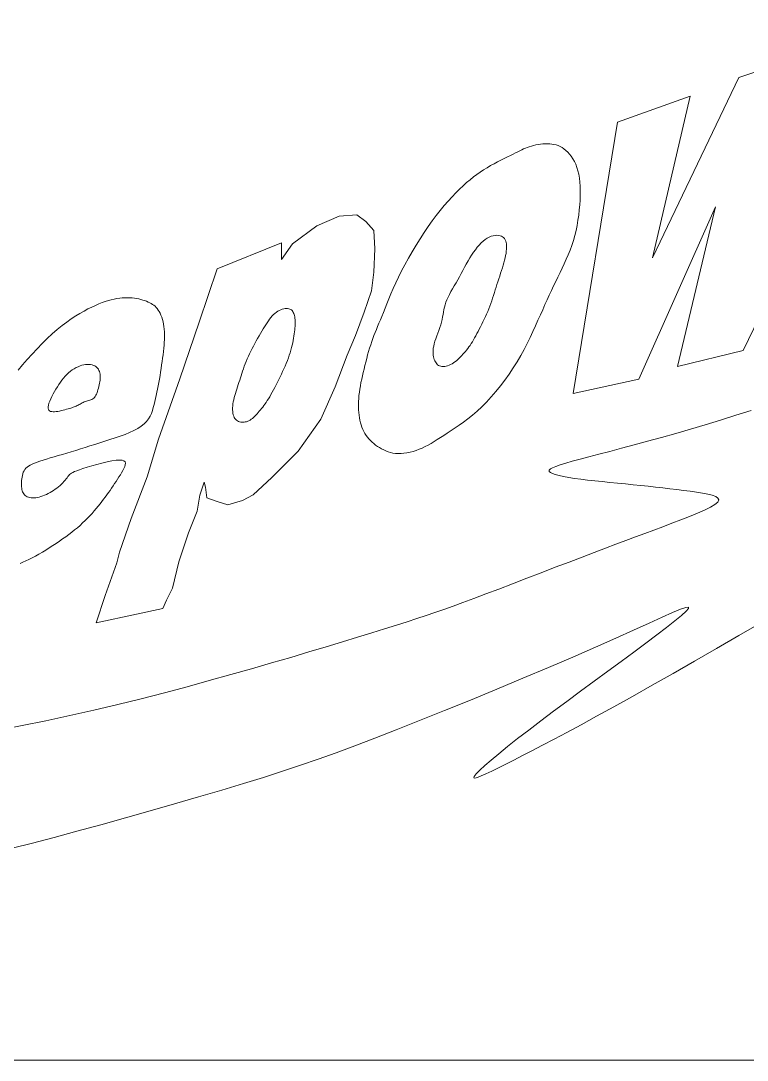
# Model space of a CAD drawing. Header units: millimetres. Extents: x 150 to 4305, y 150 to 3000.
# Drawn here: x 1138.5 to 1224.9, y 153.4 to 277 of the extents above; entities that cross this region are included whole.
import ezdxf

# ---------------------------------------------------------------- set-up
doc = ezdxf.new("R2010")
doc.units = ezdxf.units.MM
doc.header["$LTSCALE"] = 15
for name, color, linetype, lineweight in [('圖框層', 7, 'Continuous', 20), ('標題 (ISO)', 7, 'Continuous', 40), ('輪廓線層', 7, 'Continuous', 13)]:
    doc.layers.add(name, color=color, linetype=linetype, lineweight=lineweight)
doc.styles.add('文字型式124', font='')
doc.styles.add('文字型式61', font='')
doc.styles.add('文字型式65', font='')
doc.styles.add('文字型式85', font='')
doc.styles.add('文字型式88', font='')
doc.styles.get('文字型式124').set_extended_font_data('DFKai-SB')
doc.styles.get('文字型式61').set_extended_font_data('DFKai-SB')
doc.styles.get('文字型式65').set_extended_font_data('DFKai-SB')
doc.styles.get('文字型式85').set_extended_font_data('DFKai-SB')
doc.styles.get('文字型式88').set_extended_font_data('DFKai-SB')

# ---------------------------------------------------------------- blocks, each defined once
blk = doc.blocks.new('標題欄框 ISO')
at = {"layer": '圖框層', "color": 7}
blk.add_line((85.948, 15.0347), (362.948, 15.0347), dxfattribs=at)
at = {"layer": '輪廓線層', "color": 116}
for p, q in [((158.8318, 23.2809), (157.5766, 20.6658)), ((157.541, 22.832), (157.9831, 22.9745)), ((156.8564, 21.3998), (157.541, 22.832)), ((156.5783, 22.4757), (157.1559, 22.6823)), ((157.1559, 22.6823), (156.8564, 21.3998)), ((156.2288, 20.3238), (156.5783, 22.4757)), ((155.8351, 22.2643), (155.8498, 22.2707)), ((155.8498, 22.2707), (155.8646, 22.2765)), ((155.8646, 22.2765), (155.8801, 22.2819)), ((155.8801, 22.2819), (155.8966, 22.2869)), ((155.8966, 22.2869), (155.9139, 22.2915)), ((155.9139, 22.2915), (155.9318, 22.2955)), ((155.9318, 22.2955), (155.9502, 22.2989)), ((155.9502, 22.2989), (155.9689, 22.3017)), ((155.9689, 22.3017), (155.9876, 22.3037)), ((155.9876, 22.3037), (156.0061, 22.3049)), ((156.0061, 22.3049), (156.0243, 22.3052)), ((156.0243, 22.3052), (156.042, 22.3045)), ((156.042, 22.3045), (156.0592, 22.3028)), ((156.0592, 22.3028), (156.076, 22.2999)), ((156.076, 22.2999), (156.0924, 22.2957)), ((156.0924, 22.2957), (156.1084, 22.2902)), ((156.1084, 22.2902), (156.1242, 22.2832)), ((156.1242, 22.2832), (156.1397, 22.2747)), ((156.1397, 22.2747), (156.1551, 22.2645)), ((155.6555, 22.1755), (155.6816, 22.1886)), ((155.6816, 22.1886), (155.7066, 22.2009)), ((155.7066, 22.2009), (155.73, 22.2124)), ((155.73, 22.2124), (155.7515, 22.223)), ((155.7515, 22.223), (155.771, 22.2328)), ((155.771, 22.2328), (155.7887, 22.2417)), ((155.7887, 22.2417), (155.805, 22.2499)), ((155.805, 22.2499), (155.8204, 22.2574)), ((155.8204, 22.2574), (155.8351, 22.2643)), ((156.1551, 22.2645), (156.1703, 22.2525)), ((156.1703, 22.2525), (156.1852, 22.2388)), ((156.1852, 22.2388), (156.1996, 22.2233)), ((156.1996, 22.2233), (156.2133, 22.2059)), ((156.2133, 22.2059), (156.2262, 22.1867)), ((156.2262, 22.1867), (156.2381, 22.1657)), ((155.5185, 22.0986), (155.5457, 22.1154)), ((155.5457, 22.1154), (155.5733, 22.1316)), ((155.5733, 22.1316), (155.601, 22.147)), ((155.601, 22.147), (155.6285, 22.1616)), ((155.6285, 22.1616), (155.6555, 22.1755)), ((156.2381, 22.1657), (156.2488, 22.1429)), ((156.2488, 22.1429), (156.2581, 22.1181)), ((156.2581, 22.1181), (156.2659, 22.0915)), ((155.3836, 21.9971), (155.411, 22.0203)), ((155.411, 22.0203), (155.438, 22.0419)), ((155.438, 22.0419), (155.4648, 22.062)), ((155.4648, 22.062), (155.4915, 22.0808)), ((155.4915, 22.0808), (155.5185, 22.0986)), ((156.2659, 22.0915), (156.2722, 22.0631)), ((156.2722, 22.0631), (156.2771, 22.033)), ((156.2771, 22.033), (156.2806, 22.0012)), ((155.2979, 21.9158), (155.3272, 21.9451)), ((155.3272, 21.9451), (155.3558, 21.9721)), ((155.3558, 21.9721), (155.3836, 21.9971)), ((156.2806, 22.0012), (156.2828, 21.9678)), ((156.2828, 21.9678), (156.2838, 21.9329)), ((155.2372, 21.8507), (155.2679, 21.8844)), ((155.2679, 21.8844), (155.2979, 21.9158)), ((156.2823, 21.859), (156.2799, 21.8202)), ((156.2836, 21.8967), (156.2823, 21.859)), ((156.2838, 21.9329), (156.2836, 21.8967)), ((155.1425, 21.7359), (155.1744, 21.7765)), ((155.1744, 21.7765), (155.206, 21.8147)), ((155.206, 21.8147), (155.2372, 21.8507)), ((156.2764, 21.7804), (156.2718, 21.7399)), ((156.2799, 21.8202), (156.2764, 21.7804)), ((157.3556, 21.8059), (156.7494, 20.4378)), ((157.0561, 20.5376), (157.3556, 21.8059)), ((154.1972, 21.6543), (154.3726, 21.7319)), ((154.3726, 21.7319), (154.513, 21.742)), ((154.513, 21.742), (154.5857, 21.6894)), ((154.5857, 21.6894), (154.6483, 21.6167)), ((155.0782, 21.6477), (155.1104, 21.693)), ((155.1104, 21.693), (155.1425, 21.7359)), ((156.266, 21.6991), (156.259, 21.6581)), ((156.2718, 21.7399), (156.266, 21.6991)), ((154.0042, 21.5116), (154.1972, 21.6543)), ((154.6483, 21.6167), (154.6559, 21.4715)), ((155.046, 21.6001), (155.0782, 21.6477)), ((156.2506, 21.6174), (156.2409, 21.5772)), ((156.259, 21.6581), (156.2506, 21.6174)), ((154.9827, 21.5), (155.014, 21.5507)), ((155.014, 21.5507), (155.046, 21.6001)), ((155.499, 21.5184), (155.5147, 21.5329)), ((155.5147, 21.5329), (155.5306, 21.5455)), ((155.5306, 21.5455), (155.5465, 21.5561)), ((155.5465, 21.5561), (155.5624, 21.5646)), ((155.5624, 21.5646), (155.5782, 21.5711)), ((155.5782, 21.5711), (155.5937, 21.5756)), ((155.5937, 21.5756), (155.6086, 21.5783)), ((155.6086, 21.5783), (155.6229, 21.5792)), ((155.6229, 21.5792), (155.6362, 21.5784)), ((155.6362, 21.5784), (155.6484, 21.5761)), ((155.6484, 21.5761), (155.6593, 21.5722)), ((155.6593, 21.5722), (155.6689, 21.567)), ((155.6689, 21.567), (155.677, 21.5605)), ((155.677, 21.5605), (155.6838, 21.5527)), ((155.6838, 21.5527), (155.6893, 21.5437)), ((155.6893, 21.5437), (155.6936, 21.5336)), ((155.6936, 21.5336), (155.6968, 21.5224)), ((156.2299, 21.5377), (156.2175, 21.4993)), ((156.2409, 21.5772), (156.2299, 21.5377)), ((153.4051, 21.3137), (153.9165, 21.5191)), ((153.9165, 21.5191), (153.9165, 21.3863)), ((153.9165, 21.3863), (154.0042, 21.5116)), ((154.6559, 21.4715), (154.6483, 21.2862)), ((154.9227, 21.3971), (154.9521, 21.4486)), ((154.9521, 21.4486), (154.9827, 21.5)), ((155.4233, 21.4223), (155.4379, 21.4442)), ((155.4379, 21.4442), (155.4528, 21.4649)), ((155.4528, 21.4649), (155.468, 21.4843)), ((155.468, 21.4843), (155.4834, 21.5021)), ((155.4834, 21.5021), (155.499, 21.5184)), ((155.6981, 21.4524), (155.6958, 21.4359)), ((155.6968, 21.5224), (155.699, 21.5102)), ((155.6997, 21.4681), (155.6981, 21.4524)), ((155.699, 21.5102), (155.7001, 21.4971)), ((155.7003, 21.483), (155.6997, 21.4681)), ((155.7001, 21.4971), (155.7003, 21.483)), ((156.2038, 21.4618), (156.1891, 21.4252)), ((156.2175, 21.4993), (156.2038, 21.4618)), ((154.8947, 21.346), (154.9227, 21.3971)), ((155.3812, 21.3509), (155.395, 21.3754)), ((155.395, 21.3754), (155.409, 21.3993)), ((155.409, 21.3993), (155.4233, 21.4223)), ((155.6791, 21.3619), (155.6732, 21.3416)), ((155.6843, 21.3815), (155.6791, 21.3619)), ((155.6888, 21.4004), (155.6843, 21.3815)), ((155.6927, 21.4185), (155.6888, 21.4004)), ((155.6958, 21.4359), (155.6927, 21.4185)), ((156.1735, 21.3891), (156.1573, 21.3535)), ((156.1891, 21.4252), (156.1735, 21.3891)), ((153.2639, 20.889), (153.4051, 21.3137)), ((154.6483, 21.2862), (154.6308, 21.1384)), ((154.8439, 21.2473), (154.8683, 21.2959)), ((154.8683, 21.2959), (154.8947, 21.346)), ((155.3268, 21.2502), (155.3404, 21.2753)), ((155.3404, 21.2753), (155.354, 21.3006)), ((155.354, 21.3006), (155.3676, 21.3259)), ((155.3676, 21.3259), (155.3812, 21.3509)), ((155.653, 21.2776), (155.6458, 21.2556)), ((155.6601, 21.2993), (155.653, 21.2776)), ((155.6669, 21.3207), (155.6601, 21.2993)), ((155.6732, 21.3416), (155.6669, 21.3207)), ((156.1237, 21.2832), (156.1067, 21.2482)), ((156.1406, 21.3183), (156.1237, 21.2832)), ((156.1573, 21.3535), (156.1406, 21.3183)), ((154.8014, 21.1563), (154.8217, 21.2007)), ((154.8217, 21.2007), (154.8439, 21.2473)), ((155.2856, 21.1776), (155.2993, 21.2012)), ((155.2993, 21.2012), (155.3131, 21.2254)), ((155.3131, 21.2254), (155.3268, 21.2502)), ((155.6311, 21.2112), (155.624, 21.1892)), ((155.6384, 21.2334), (155.6311, 21.2112)), ((155.6458, 21.2556), (155.6384, 21.2334)), ((156.0898, 21.213), (156.0729, 21.1776)), ((156.1067, 21.2482), (156.0898, 21.213)), ((154.6308, 21.1384), (154.5706, 20.9681)), ((154.7662, 21.074), (154.783, 21.114)), ((154.783, 21.114), (154.8014, 21.1563)), ((155.2364, 21.0888), (155.2473, 21.1102)), ((155.2473, 21.1102), (155.2593, 21.1321)), ((155.2593, 21.1321), (155.2722, 21.1545)), ((155.2722, 21.1545), (155.2856, 21.1776)), ((155.6035, 21.124), (155.5968, 21.1026)), ((155.6102, 21.1456), (155.6035, 21.124)), ((155.617, 21.1673), (155.6102, 21.1456)), ((155.624, 21.1892), (155.617, 21.1673)), ((156.056, 21.1416), (156.039, 21.1049)), ((156.0729, 21.1776), (156.056, 21.1416)), ((152.4406, 21.0229), (152.468, 21.0345)), ((152.468, 21.0345), (152.4942, 21.0447)), ((152.4942, 21.0447), (152.5195, 21.0534)), ((152.5195, 21.0534), (152.5438, 21.0609)), ((152.5438, 21.0609), (152.5672, 21.0672)), ((152.5672, 21.0672), (152.59, 21.0724)), ((152.59, 21.0724), (152.612, 21.0765)), ((152.612, 21.0765), (152.6335, 21.0797)), ((152.6335, 21.0797), (152.6543, 21.0819)), ((152.6543, 21.0819), (152.6745, 21.0832)), ((152.6745, 21.0832), (152.6941, 21.0836)), ((152.6941, 21.0836), (152.7132, 21.0832)), ((152.7132, 21.0832), (152.7317, 21.0821)), ((152.7317, 21.0821), (152.7497, 21.0801)), ((152.7497, 21.0801), (152.7672, 21.0774)), ((152.7672, 21.0774), (152.7841, 21.0741)), ((152.7841, 21.0741), (152.8004, 21.0701)), ((152.8004, 21.0701), (152.8161, 21.0657)), ((152.8161, 21.0657), (152.8311, 21.0607)), ((152.8311, 21.0607), (152.8453, 21.0554)), ((152.8453, 21.0554), (152.8588, 21.0497)), ((152.8588, 21.0497), (152.8714, 21.0437)), ((152.8714, 21.0437), (152.8832, 21.0375)), ((152.8832, 21.0375), (152.8942, 21.0308)), ((152.8942, 21.0308), (152.9044, 21.0237)), ((154.7367, 21.0005), (154.7509, 21.0361)), ((154.7509, 21.0361), (154.7662, 21.074)), ((155.2073, 21.0087), (155.2123, 21.028)), ((155.2123, 21.028), (155.2186, 21.0478)), ((155.2186, 21.0478), (155.2267, 21.068)), ((155.2267, 21.068), (155.2364, 21.0888)), ((155.5754, 21.0389), (155.5675, 21.0178)), ((155.5828, 21.0601), (155.5754, 21.0389)), ((155.5899, 21.0813), (155.5828, 21.0601)), ((155.5968, 21.1026), (155.5899, 21.0813)), ((156.0042, 21.0288), (155.9863, 20.9889)), ((156.0217, 21.0674), (156.0042, 21.0288)), ((156.039, 21.1049), (156.0217, 21.0674)), ((152.2847, 20.9391), (152.3184, 20.9598)), ((152.3184, 20.9598), (152.351, 20.9783)), ((152.351, 20.9783), (152.3822, 20.9949)), ((152.3822, 20.9949), (152.412, 21.0097)), ((152.412, 21.0097), (152.4406, 21.0229)), ((152.9044, 21.0237), (152.914, 21.0158)), ((152.914, 21.0158), (152.9229, 21.0071)), ((152.9229, 21.0071), (152.9313, 20.9973)), ((152.9313, 20.9973), (152.9392, 20.9863)), ((152.9392, 20.9863), (152.9467, 20.974)), ((152.9467, 20.974), (152.9537, 20.9602)), ((152.9537, 20.9602), (152.9604, 20.945)), ((153.8425, 20.9393), (153.853, 20.9502)), ((153.853, 20.9502), (153.8639, 20.96)), ((153.8639, 20.96), (153.8752, 20.9687)), ((153.8752, 20.9687), (153.8869, 20.9762)), ((153.8869, 20.9762), (153.8988, 20.9826)), ((153.8988, 20.9826), (153.9107, 20.9879)), ((153.9107, 20.9879), (153.9224, 20.9921)), ((153.9224, 20.9921), (153.9338, 20.9952)), ((153.9338, 20.9952), (153.9447, 20.9971)), ((153.9447, 20.9971), (153.9549, 20.998)), ((153.9549, 20.998), (153.9644, 20.9977)), ((153.9644, 20.9977), (153.9731, 20.9965)), ((153.9731, 20.9965), (153.981, 20.9941)), ((153.981, 20.9941), (153.9881, 20.9908)), ((153.9881, 20.9908), (153.9945, 20.9865)), ((153.9945, 20.9865), (154.0002, 20.9812)), ((154.0002, 20.9812), (154.0053, 20.975)), ((154.0053, 20.975), (154.0097, 20.9679)), ((154.0097, 20.9679), (154.0134, 20.96)), ((154.0134, 20.96), (154.0166, 20.9512)), ((154.0166, 20.9512), (154.0192, 20.9417)), ((154.5706, 20.9681), (154.503, 20.7853)), ((154.7113, 20.9362), (154.7236, 20.9672)), ((154.7236, 20.9672), (154.7367, 21.0005)), ((155.1935, 20.9315), (155.1968, 20.9511)), ((155.1968, 20.9511), (155.2, 20.9704)), ((155.2, 20.9704), (155.2033, 20.9895)), ((155.2033, 20.9895), (155.2073, 21.0087)), ((155.5414, 20.9546), (155.5321, 20.9339)), ((155.5505, 20.9756), (155.5414, 20.9546)), ((155.5592, 20.9966), (155.5505, 20.9756)), ((155.5675, 21.0178), (155.5592, 20.9966)), ((155.9679, 20.9476), (155.9489, 20.9048)), ((155.9863, 20.9889), (155.9679, 20.9476)), ((152.1764, 20.8625), (152.2136, 20.8907)), ((152.2136, 20.8907), (152.2497, 20.9161)), ((152.2497, 20.9161), (152.2847, 20.9391)), ((152.9604, 20.945), (152.9665, 20.9286)), ((152.9665, 20.9286), (152.972, 20.9112)), ((152.972, 20.9112), (152.9769, 20.8929)), ((152.9769, 20.8929), (152.9811, 20.8739)), ((152.9811, 20.8739), (152.9845, 20.8544)), ((153.111, 20.4407), (153.2639, 20.889)), ((153.782, 20.8536), (153.7923, 20.8701)), ((153.7923, 20.8701), (153.8024, 20.8857)), ((153.8024, 20.8857), (153.8124, 20.9006)), ((153.8124, 20.9006), (153.8223, 20.9144)), ((153.8223, 20.9144), (153.8323, 20.9274)), ((153.8323, 20.9274), (153.8425, 20.9393)), ((154.0192, 20.9417), (154.0213, 20.9315)), ((154.0213, 20.9315), (154.0228, 20.9205)), ((154.0228, 20.9205), (154.0239, 20.9089)), ((154.0239, 20.9089), (154.0245, 20.8968)), ((154.0245, 20.8708), (154.0239, 20.857)), ((154.0245, 20.8968), (154.0247, 20.884)), ((154.0247, 20.884), (154.0245, 20.8708)), ((154.6782, 20.8553), (154.6887, 20.8807)), ((154.6887, 20.8807), (154.6997, 20.9075)), ((154.6997, 20.9075), (154.7113, 20.9362)), ((155.1712, 20.8471), (155.1784, 20.8692)), ((155.1784, 20.8692), (155.1846, 20.8907)), ((155.1846, 20.8907), (155.1895, 20.9114)), ((155.1895, 20.9114), (155.1935, 20.9315)), ((155.5033, 20.8734), (155.4936, 20.854)), ((155.5129, 20.8932), (155.5033, 20.8734)), ((155.5226, 20.9134), (155.5129, 20.8932)), ((155.5321, 20.9339), (155.5226, 20.9134)), ((155.9489, 20.9048), (155.9292, 20.8605)), ((152.0593, 20.7601), (152.0992, 20.7973)), ((152.0992, 20.7973), (152.1383, 20.8315)), ((152.1383, 20.8315), (152.1764, 20.8625)), ((152.9845, 20.8544), (152.987, 20.8345)), ((152.987, 20.8345), (152.9886, 20.8143)), ((152.9886, 20.8143), (152.9893, 20.7938)), ((152.9893, 20.7938), (152.9892, 20.7729)), ((153.7269, 20.7611), (153.7381, 20.7806)), ((153.7381, 20.7806), (153.7493, 20.7997)), ((153.7493, 20.7997), (153.7604, 20.8183)), ((153.7604, 20.8183), (153.7713, 20.8363)), ((153.7713, 20.8363), (153.782, 20.8536)), ((154.0177, 20.7964), (154.0151, 20.7798)), ((154.0198, 20.8124), (154.0177, 20.7964)), ((154.0216, 20.8278), (154.0198, 20.8124)), ((154.0229, 20.8427), (154.0216, 20.8278)), ((154.0239, 20.857), (154.0229, 20.8427)), ((154.503, 20.7853), (154.4378, 20.6275)), ((154.6403, 20.7602), (154.6492, 20.7839)), ((154.6492, 20.7839), (154.6585, 20.8074)), ((154.6585, 20.8074), (154.6681, 20.8311)), ((154.6681, 20.8311), (154.6782, 20.8553)), ((155.1395, 20.7589), (155.1471, 20.7804)), ((155.1471, 20.7804), (155.1552, 20.8024)), ((155.1552, 20.8024), (155.1634, 20.8248)), ((155.1634, 20.8248), (155.1712, 20.8471)), ((155.4562, 20.7818), (155.447, 20.7653)), ((155.4654, 20.799), (155.4562, 20.7818)), ((155.4747, 20.8168), (155.4654, 20.799)), ((155.4841, 20.8351), (155.4747, 20.8168)), ((155.4936, 20.854), (155.4841, 20.8351)), ((155.9086, 20.815), (155.8868, 20.7685)), ((155.9292, 20.8605), (155.9086, 20.815)), ((151.9788, 20.6787), (152.019, 20.7203)), ((152.019, 20.7203), (152.0593, 20.7601)), ((152.9851, 20.7064), (152.9827, 20.6826)), ((152.987, 20.7293), (152.9851, 20.7064)), ((152.9884, 20.7514), (152.987, 20.7293)), ((152.9892, 20.7729), (152.9884, 20.7514)), ((153.6834, 20.6804), (153.6939, 20.7008)), ((153.6939, 20.7008), (153.7047, 20.7211)), ((153.7047, 20.7211), (153.7157, 20.7412)), ((153.7157, 20.7412), (153.7269, 20.7611)), ((154.0008, 20.7074), (153.996, 20.6879)), ((154.0051, 20.7263), (154.0008, 20.7074)), ((154.0088, 20.7447), (154.0051, 20.7263)), ((154.0122, 20.7626), (154.0088, 20.7447)), ((154.0151, 20.7798), (154.0122, 20.7626)), ((154.6149, 20.6843), (154.6232, 20.7105)), ((154.6232, 20.7105), (154.6316, 20.7359)), ((154.6316, 20.7359), (154.6403, 20.7602)), ((155.1196, 20.684), (155.1225, 20.7007)), ((155.1225, 20.7007), (155.1268, 20.7188)), ((155.1268, 20.7188), (155.1326, 20.7383)), ((155.1326, 20.7383), (155.1395, 20.7589)), ((155.4107, 20.706), (155.4016, 20.693)), ((155.4197, 20.7197), (155.4107, 20.706)), ((155.4288, 20.7342), (155.4197, 20.7197)), ((155.4379, 20.7494), (155.4288, 20.7342)), ((155.447, 20.7653), (155.4379, 20.7494)), ((155.8636, 20.7211), (155.8388, 20.6731)), ((155.8868, 20.7685), (155.8636, 20.7211)), ((151.9006, 20.5929), (151.9391, 20.636)), ((151.9391, 20.636), (151.9788, 20.6787)), ((152.9769, 20.6321), (152.9736, 20.6054)), ((152.98, 20.6579), (152.9769, 20.6321)), ((152.9827, 20.6826), (152.98, 20.6579)), ((153.6451, 20.5992), (153.6541, 20.6193)), ((153.6541, 20.6193), (153.6634, 20.6396)), ((153.6634, 20.6396), (153.6732, 20.66)), ((153.6732, 20.66), (153.6834, 20.6804)), ((153.9781, 20.627), (153.9708, 20.606)), ((153.9847, 20.6477), (153.9781, 20.627)), ((153.9907, 20.668), (153.9847, 20.6477)), ((153.996, 20.6879), (153.9907, 20.668)), ((154.4378, 20.6275), (154.3424, 20.3776)), ((154.5915, 20.6019), (154.5991, 20.6298)), ((154.5991, 20.6298), (154.6069, 20.6573)), ((154.6069, 20.6573), (154.6149, 20.6843)), ((155.1174, 20.6539), (155.118, 20.6684)), ((155.1179, 20.6404), (155.1174, 20.6539)), ((155.1193, 20.6278), (155.1179, 20.6404)), ((155.118, 20.6684), (155.1196, 20.684)), ((155.1214, 20.6159), (155.1193, 20.6278)), ((155.1241, 20.6047), (155.1214, 20.6159)), ((155.3445, 20.6244), (155.3343, 20.6139)), ((155.3545, 20.6351), (155.3445, 20.6244)), ((155.3642, 20.6459), (155.3545, 20.6351)), ((155.3737, 20.6571), (155.3642, 20.6459)), ((155.3831, 20.6686), (155.3737, 20.6571)), ((155.3924, 20.6805), (155.3831, 20.6686)), ((155.4016, 20.693), (155.3924, 20.6805)), ((155.8123, 20.6246), (155.7838, 20.5759)), ((155.8388, 20.6731), (155.8123, 20.6246)), ((157.5766, 20.6658), (157.0561, 20.5376)), ((151.8285, 20.5086), (151.8635, 20.5502)), ((151.8635, 20.5502), (151.9006, 20.5929)), ((152.2886, 20.5294), (152.3041, 20.5368)), ((152.3041, 20.5368), (152.3194, 20.5429)), ((152.3194, 20.5429), (152.3346, 20.5477)), ((152.3346, 20.5477), (152.3494, 20.5512)), ((152.3494, 20.5512), (152.3637, 20.5535)), ((152.3637, 20.5535), (152.3774, 20.5544)), ((152.3774, 20.5544), (152.3905, 20.5542)), ((152.3905, 20.5542), (152.4029, 20.5528)), ((152.4029, 20.5528), (152.4146, 20.5504)), ((152.4146, 20.5504), (152.4253, 20.5469)), ((152.4253, 20.5469), (152.4352, 20.5424)), ((152.4352, 20.5424), (152.444, 20.5371)), ((152.444, 20.5371), (152.4519, 20.5309)), ((152.9662, 20.5503), (152.9622, 20.5222)), ((152.97, 20.5781), (152.9662, 20.5503)), ((152.9736, 20.6054), (152.97, 20.5781)), ((153.6142, 20.521), (153.6212, 20.5401)), ((153.6212, 20.5401), (153.6286, 20.5595)), ((153.6286, 20.5595), (153.6366, 20.5792)), ((153.6366, 20.5792), (153.6451, 20.5992)), ((153.9449, 20.5417), (153.9352, 20.5201)), ((153.9541, 20.5633), (153.9449, 20.5417)), ((153.9628, 20.5848), (153.9541, 20.5633)), ((153.9708, 20.606), (153.9628, 20.5848)), ((154.5703, 20.5179), (154.5771, 20.5458)), ((154.5771, 20.5458), (154.5842, 20.5738)), ((154.5842, 20.5738), (154.5915, 20.6019)), ((155.1274, 20.5941), (155.1241, 20.6047)), ((155.1313, 20.5841), (155.1274, 20.5941)), ((155.1357, 20.5749), (155.1313, 20.5841)), ((155.1408, 20.5665), (155.1357, 20.5749)), ((155.1467, 20.559), (155.1408, 20.5665)), ((155.1532, 20.5525), (155.1467, 20.559)), ((155.1607, 20.5471), (155.1532, 20.5525)), ((155.1689, 20.543), (155.1607, 20.5471)), ((155.1781, 20.5401), (155.1689, 20.543)), ((155.1881, 20.5385), (155.1781, 20.5401)), ((155.1987, 20.5381), (155.1881, 20.5385)), ((155.2098, 20.539), (155.1987, 20.5381)), ((155.2213, 20.541), (155.2098, 20.539)), ((155.2331, 20.5441), (155.2213, 20.541)), ((155.2449, 20.5484), (155.2331, 20.5441)), ((155.2567, 20.5537), (155.2449, 20.5484)), ((155.2684, 20.5601), (155.2567, 20.5537)), ((155.2799, 20.5674), (155.2684, 20.5601)), ((155.2912, 20.5755), (155.2799, 20.5674)), ((155.3023, 20.5844), (155.2912, 20.5755)), ((155.3132, 20.5938), (155.3023, 20.5844)), ((155.3239, 20.6037), (155.3132, 20.5938)), ((155.3343, 20.6139), (155.3239, 20.6037)), ((155.7838, 20.5759), (155.7532, 20.5271)), ((152.188, 20.4463), (152.201, 20.4613)), ((152.201, 20.4613), (152.2144, 20.4754)), ((152.2144, 20.4754), (152.2284, 20.4884)), ((152.2284, 20.4884), (152.2429, 20.5004)), ((152.2429, 20.5004), (152.2579, 20.5112)), ((152.2579, 20.5112), (152.2732, 20.5209)), ((152.2732, 20.5209), (152.2886, 20.5294)), ((152.4519, 20.5309), (152.4586, 20.524)), ((152.4586, 20.524), (152.4644, 20.5162)), ((152.4644, 20.5162), (152.4692, 20.5077)), ((152.4692, 20.5077), (152.473, 20.4985)), ((152.473, 20.4985), (152.4759, 20.4886)), ((152.4759, 20.4886), (152.4779, 20.4781)), ((152.4779, 20.4781), (152.479, 20.467)), ((152.4793, 20.4552), (152.4788, 20.4431)), ((152.479, 20.467), (152.4793, 20.4552)), ((152.9536, 20.4662), (152.949, 20.4386)), ((152.958, 20.4941), (152.9536, 20.4662)), ((152.9622, 20.5222), (152.958, 20.4941)), ((153.5902, 20.4475), (153.5958, 20.4655)), ((153.5958, 20.4655), (153.6016, 20.4838)), ((153.6016, 20.4838), (153.6077, 20.5022)), ((153.6077, 20.5022), (153.6142, 20.521)), ((153.9045, 20.4553), (153.894, 20.4341)), ((153.9149, 20.4768), (153.9045, 20.4553)), ((153.9252, 20.4984), (153.9149, 20.4768)), ((153.9352, 20.5201), (153.9252, 20.4984)), ((154.5516, 20.4366), (154.5574, 20.4633)), ((154.5574, 20.4633), (154.5637, 20.4904)), ((154.5637, 20.4904), (154.5703, 20.5179)), ((155.7207, 20.4787), (155.6866, 20.4311)), ((155.7532, 20.5271), (155.7207, 20.4787)), ((152.1281, 20.3592), (152.1396, 20.378)), ((152.1396, 20.378), (152.1512, 20.3962)), ((152.1512, 20.3962), (152.1631, 20.4137)), ((152.1631, 20.4137), (152.1754, 20.4304)), ((152.1754, 20.4304), (152.188, 20.4463)), ((152.4679, 20.3788), (152.4647, 20.3661)), ((152.4709, 20.3917), (152.4679, 20.3788)), ((152.4736, 20.4047), (152.4709, 20.3917)), ((152.4759, 20.4177), (152.4736, 20.4047)), ((152.4776, 20.4305), (152.4759, 20.4177)), ((152.4788, 20.4431), (152.4776, 20.4305)), ((152.9394, 20.3851), (152.9343, 20.3591)), ((152.9443, 20.4116), (152.9394, 20.3851)), ((152.9402, 19.9605), (153.111, 20.4407)), ((152.949, 20.4386), (152.9443, 20.4116)), ((153.5621, 20.3595), (153.5679, 20.3769)), ((153.5679, 20.3769), (153.5736, 20.3944)), ((153.5736, 20.3944), (153.5791, 20.412)), ((153.5791, 20.412), (153.5846, 20.4297)), ((153.5846, 20.4297), (153.5902, 20.4475)), ((153.8627, 20.3724), (153.8525, 20.3528)), ((153.8731, 20.3925), (153.8627, 20.3724)), ((153.8835, 20.4131), (153.8731, 20.3925)), ((153.894, 20.4341), (153.8835, 20.4131)), ((154.3424, 20.3776), (154.2271, 20.1196)), ((154.5369, 20.359), (154.5412, 20.3844)), ((154.5412, 20.3844), (154.5461, 20.4103)), ((154.5461, 20.4103), (154.5516, 20.4366)), ((155.6513, 20.3847), (155.615, 20.3398)), ((155.6866, 20.4311), (155.6513, 20.3847)), ((156.7494, 20.4378), (156.2288, 20.3238)), ((152.0868, 20.2821), (152.0959, 20.301)), ((152.0959, 20.301), (152.106, 20.3204)), ((152.106, 20.3204), (152.1168, 20.3399)), ((152.1168, 20.3399), (152.1281, 20.3592)), ((152.4275, 20.2863), (152.4205, 20.2809)), ((152.4338, 20.2929), (152.4275, 20.2863)), ((152.4395, 20.3008), (152.4338, 20.2929)), ((152.4447, 20.3097), (152.4395, 20.3008)), ((152.4494, 20.3196), (152.4447, 20.3097)), ((152.4537, 20.3303), (152.4494, 20.3196)), ((152.4576, 20.3417), (152.4537, 20.3303)), ((152.4612, 20.3537), (152.4576, 20.3417)), ((152.4647, 20.3661), (152.4612, 20.3537)), ((152.9237, 20.3086), (152.9181, 20.2839)), ((152.9291, 20.3336), (152.9237, 20.3086)), ((152.9343, 20.3591), (152.9291, 20.3336)), ((153.5372, 20.2745), (153.5413, 20.2912)), ((153.5413, 20.2912), (153.5459, 20.308)), ((153.5459, 20.308), (153.551, 20.3251)), ((153.551, 20.3251), (153.5565, 20.3422)), ((153.5565, 20.3422), (153.5621, 20.3595)), ((153.8226, 20.2987), (153.8129, 20.2826)), ((153.8324, 20.3159), (153.8226, 20.2987)), ((153.8424, 20.334), (153.8324, 20.3159)), ((153.8525, 20.3528), (153.8424, 20.334)), ((154.5283, 20.2853), (154.5304, 20.3094)), ((154.5304, 20.3094), (154.5333, 20.334)), ((154.5333, 20.334), (154.5369, 20.359)), ((155.5781, 20.297), (155.5408, 20.2565)), ((155.615, 20.3398), (155.5781, 20.297)), ((152.0657, 20.2074), (152.0658, 20.2186)), ((152.0679, 20.1984), (152.0657, 20.2074)), ((152.0658, 20.2186), (152.0682, 20.2319)), ((152.0682, 20.2319), (152.0726, 20.2472)), ((152.0726, 20.2472), (152.0789, 20.264)), ((152.0789, 20.264), (152.0868, 20.2821)), ((152.2354, 20.2055), (152.2242, 20.2022)), ((152.2457, 20.2086), (152.2354, 20.2055)), ((152.2552, 20.2115), (152.2457, 20.2086)), ((152.2641, 20.2145), (152.2552, 20.2115)), ((152.2725, 20.2175), (152.2641, 20.2145)), ((152.2805, 20.2206), (152.2725, 20.2175)), ((152.2883, 20.224), (152.2805, 20.2206)), ((152.296, 20.2277), (152.2883, 20.224)), ((152.3038, 20.2317), (152.296, 20.2277)), ((152.3116, 20.236), (152.3038, 20.2317)), ((152.3196, 20.2405), (152.3116, 20.236)), ((152.3277, 20.245), (152.3196, 20.2405)), ((152.3359, 20.2494), (152.3277, 20.245)), ((152.3442, 20.2535), (152.3359, 20.2494)), ((152.3527, 20.2573), (152.3442, 20.2535)), ((152.3613, 20.2606), (152.3527, 20.2573)), ((152.3701, 20.2634), (152.3613, 20.2606)), ((152.379, 20.2658), (152.3701, 20.2634)), ((152.3878, 20.2681), (152.379, 20.2658)), ((152.3964, 20.2705), (152.3878, 20.2681)), ((152.4048, 20.2733), (152.3964, 20.2705)), ((152.4129, 20.2767), (152.4048, 20.2733)), ((152.4205, 20.2809), (152.4129, 20.2767)), ((152.9, 20.212), (152.893, 20.1887)), ((152.9063, 20.2356), (152.9, 20.212)), ((152.9123, 20.2596), (152.9063, 20.2356)), ((152.9181, 20.2839), (152.9123, 20.2596)), ((153.5287, 20.2101), (153.5296, 20.2256)), ((153.5287, 20.1952), (153.5287, 20.2101)), ((153.5296, 20.2256), (153.5313, 20.2416)), ((153.5313, 20.2416), (153.5339, 20.2579)), ((153.5339, 20.2579), (153.5372, 20.2745)), ((153.758, 20.2043), (153.7491, 20.1934)), ((153.767, 20.2156), (153.758, 20.2043)), ((153.7759, 20.2275), (153.767, 20.2156)), ((153.785, 20.24), (153.7759, 20.2275)), ((153.7942, 20.2533), (153.785, 20.24)), ((153.8035, 20.2674), (153.7942, 20.2533)), ((153.8129, 20.2826), (153.8035, 20.2674)), ((154.5264, 20.2386), (154.5269, 20.2617)), ((154.5265, 20.216), (154.5264, 20.2386)), ((154.5275, 20.1939), (154.5265, 20.216)), ((154.5269, 20.2617), (154.5283, 20.2853)), ((155.5034, 20.2189), (155.4663, 20.1844)), ((155.5408, 20.2565), (155.5034, 20.2189)), ((152.0721, 20.1912), (152.0679, 20.1984)), ((152.0782, 20.1859), (152.0721, 20.1912)), ((152.0859, 20.1822), (152.0782, 20.1859)), ((152.0951, 20.18), (152.0859, 20.1822)), ((152.1057, 20.179), (152.0951, 20.18)), ((152.1174, 20.1792), (152.1057, 20.179)), ((152.13, 20.1803), (152.1174, 20.1792)), ((152.1434, 20.1823), (152.13, 20.1803)), ((152.1572, 20.1849), (152.1434, 20.1823)), ((152.1712, 20.188), (152.1572, 20.1849)), ((152.1852, 20.1914), (152.1712, 20.188)), ((152.1988, 20.195), (152.1852, 20.1914)), ((152.2119, 20.1987), (152.1988, 20.195)), ((152.2242, 20.2022), (152.2119, 20.1987)), ((152.8619, 20.1224), (152.8465, 20.1018)), ((152.8744, 20.1438), (152.8619, 20.1224)), ((152.8846, 20.1659), (152.8744, 20.1438)), ((152.893, 20.1887), (152.8846, 20.1659)), ((153.5296, 20.1811), (153.5287, 20.1952)), ((153.5313, 20.1678), (153.5296, 20.1811)), ((153.534, 20.1555), (153.5313, 20.1678)), ((153.5376, 20.1444), (153.534, 20.1555)), ((153.5422, 20.1345), (153.5376, 20.1444)), ((153.5475, 20.1259), (153.5422, 20.1345)), ((153.5537, 20.1185), (153.5475, 20.1259)), ((153.6858, 20.1269), (153.6765, 20.1198)), ((153.695, 20.1348), (153.6858, 20.1269)), ((153.7041, 20.1435), (153.695, 20.1348)), ((153.7132, 20.1527), (153.7041, 20.1435)), ((153.7223, 20.1623), (153.7132, 20.1527)), ((153.7313, 20.1724), (153.7223, 20.1623)), ((153.7402, 20.1828), (153.7313, 20.1724)), ((153.7491, 20.1934), (153.7402, 20.1828)), ((154.5291, 20.1725), (154.5275, 20.1939)), ((154.5314, 20.1516), (154.5291, 20.1725)), ((154.5344, 20.1313), (154.5314, 20.1516)), ((154.5381, 20.1116), (154.5344, 20.1313)), ((155.3936, 20.124), (155.3584, 20.0975)), ((155.4296, 20.1528), (155.3936, 20.124)), ((155.4663, 20.1844), (155.4296, 20.1528)), ((152.7776, 20.0462), (152.7466, 20.0298)), ((152.8048, 20.0636), (152.7776, 20.0462)), ((152.8276, 20.0822), (152.8048, 20.0636)), ((152.8465, 20.1018), (152.8276, 20.0822)), ((153.5605, 20.1123), (153.5537, 20.1185)), ((153.5679, 20.1071), (153.5605, 20.1123)), ((153.5758, 20.103), (153.5679, 20.1071)), ((153.5841, 20.0998), (153.5758, 20.103)), ((153.5928, 20.0976), (153.5841, 20.0998)), ((153.6016, 20.0964), (153.5928, 20.0976)), ((153.6107, 20.096), (153.6016, 20.0964)), ((153.62, 20.0966), (153.6107, 20.096)), ((153.6293, 20.0981), (153.62, 20.0966)), ((153.6388, 20.1005), (153.6293, 20.0981)), ((153.6482, 20.1039), (153.6388, 20.1005)), ((153.6577, 20.1082), (153.6482, 20.1039)), ((153.6671, 20.1135), (153.6577, 20.1082)), ((153.6765, 20.1198), (153.6671, 20.1135)), ((154.2271, 20.1196), (154.0492, 19.8667)), ((154.5426, 20.0926), (154.5381, 20.1116)), ((154.5477, 20.0742), (154.5426, 20.0926)), ((154.5537, 20.0565), (154.5477, 20.0742)), ((154.5605, 20.0394), (154.5537, 20.0565)), ((154.5682, 20.023), (154.5605, 20.0394)), ((155.2914, 20.0507), (155.2599, 20.0298)), ((155.3243, 20.0732), (155.2914, 20.0507)), ((155.3584, 20.0975), (155.3243, 20.0732)), ((152.5562, 19.9587), (152.5155, 19.9459)), ((152.5968, 19.9719), (152.5562, 19.9587)), ((152.6368, 19.9854), (152.5968, 19.9719)), ((152.6756, 19.9995), (152.6368, 19.9854)), ((152.7124, 20.0142), (152.6756, 19.9995)), ((152.7466, 20.0298), (152.7124, 20.0142)), ((152.85, 19.6624), (152.9402, 19.9605)), ((154.5768, 20.0072), (154.5682, 20.023)), ((154.5864, 19.9921), (154.5768, 20.0072)), ((154.597, 19.9777), (154.5864, 19.9921)), ((154.6085, 19.9639), (154.597, 19.9777)), ((154.6208, 19.9508), (154.6085, 19.9639)), ((155.1502, 19.9579), (155.1259, 19.9425)), ((155.1755, 19.9743), (155.1502, 19.9579)), ((155.202, 19.9917), (155.1755, 19.9743)), ((155.2301, 20.0102), (155.202, 19.9917)), ((155.2599, 20.0298), (155.2301, 20.0102)), ((152.3218, 19.8845), (152.2851, 19.8731)), ((152.3592, 19.8963), (152.3218, 19.8845)), ((152.3973, 19.9083), (152.3592, 19.8963)), ((152.436, 19.9206), (152.3973, 19.9083)), ((152.4755, 19.9332), (152.436, 19.9206)), ((152.5155, 19.9459), (152.4755, 19.9332)), ((154.634, 19.9383), (154.6208, 19.9508)), ((154.6479, 19.9265), (154.634, 19.9383)), ((154.6625, 19.9152), (154.6479, 19.9265)), ((154.6777, 19.9046), (154.6625, 19.9152)), ((154.6934, 19.8946), (154.6777, 19.9046)), ((154.7096, 19.8851), (154.6934, 19.8946)), ((154.7264, 19.8765), (154.7096, 19.8851)), ((154.7437, 19.8686), (154.7264, 19.8765)), ((155.0082, 19.8815), (154.9839, 19.8726)), ((155.0321, 19.8916), (155.0082, 19.8815)), ((155.0556, 19.9027), (155.0321, 19.8916)), ((155.0789, 19.9149), (155.0556, 19.9027)), ((155.1022, 19.9282), (155.0789, 19.9149)), ((155.1259, 19.9425), (155.1022, 19.9282)), ((152.0262, 19.7955), (152.001, 19.7873)), ((152.0535, 19.8039), (152.0262, 19.7955)), ((152.0827, 19.8127), (152.0535, 19.8039)), ((152.1136, 19.8218), (152.0827, 19.8127)), ((152.1459, 19.8313), (152.1136, 19.8218)), ((152.1794, 19.8411), (152.1459, 19.8313)), ((152.2139, 19.8513), (152.1794, 19.8411)), ((152.2492, 19.862), (152.2139, 19.8513)), ((152.2851, 19.8731), (152.2492, 19.862)), ((152.5709, 19.789), (152.6047, 19.7942)), ((152.6047, 19.7942), (152.6326, 19.7963)), ((152.6326, 19.7963), (152.6534, 19.7948)), ((152.6534, 19.7948), (152.6675, 19.7898)), ((154.0492, 19.8667), (153.8386, 19.6588)), ((154.7617, 19.8618), (154.7437, 19.8686)), ((154.7804, 19.8562), (154.7617, 19.8618)), ((154.7999, 19.8518), (154.7804, 19.8562)), ((154.8203, 19.8489), (154.7999, 19.8518)), ((154.8417, 19.8476), (154.8203, 19.8489)), ((154.864, 19.8479), (154.8417, 19.8476)), ((154.8871, 19.8499), (154.864, 19.8479)), ((154.9108, 19.8534), (154.8871, 19.8499)), ((154.935, 19.8584), (154.9108, 19.8534)), ((154.9594, 19.8648), (154.935, 19.8584)), ((154.9839, 19.8726), (154.9594, 19.8648)), ((151.8751, 19.7103), (151.8696, 19.6988)), ((151.8818, 19.7209), (151.8751, 19.7103)), ((151.89, 19.7306), (151.8818, 19.7209)), ((151.8997, 19.7396), (151.89, 19.7306)), ((151.9112, 19.748), (151.8997, 19.7396)), ((151.9247, 19.756), (151.9112, 19.748)), ((151.9402, 19.7638), (151.9247, 19.756)), ((151.958, 19.7715), (151.9402, 19.7638)), ((151.9782, 19.7793), (151.958, 19.7715)), ((152.001, 19.7873), (151.9782, 19.7793)), ((152.2761, 19.7048), (152.2932, 19.7116)), ((152.2932, 19.7116), (152.3149, 19.7193)), ((152.3149, 19.7193), (152.3419, 19.7282)), ((152.3419, 19.7282), (152.3746, 19.7384)), ((152.3746, 19.7384), (152.4118, 19.7495)), ((152.4118, 19.7495), (152.4518, 19.7608)), ((152.4518, 19.7608), (152.4928, 19.7715)), ((152.4928, 19.7715), (152.5331, 19.7812)), ((152.5331, 19.7812), (152.5709, 19.789)), ((152.6582, 19.7127), (152.6488, 19.6959)), ((152.6667, 19.729), (152.6582, 19.7127)), ((152.6735, 19.7445), (152.6667, 19.729)), ((152.6675, 19.7898), (152.6757, 19.7818)), ((152.6779, 19.7587), (152.6735, 19.7445)), ((152.6757, 19.7818), (152.6789, 19.7714)), ((152.6789, 19.7714), (152.6779, 19.7587)), ((151.8564, 19.6333), (151.8559, 19.6201)), ((151.8575, 19.6468), (151.8564, 19.6333)), ((151.8593, 19.6603), (151.8575, 19.6468)), ((151.8618, 19.6736), (151.8593, 19.6603)), ((151.8652, 19.6865), (151.8618, 19.6736)), ((151.8696, 19.6988), (151.8652, 19.6865)), ((152.1816, 19.6154), (152.1911, 19.6261)), ((152.1911, 19.6261), (152.2, 19.6365)), ((152.2, 19.6365), (152.2083, 19.6466)), ((152.2083, 19.6466), (152.216, 19.6562)), ((152.216, 19.6562), (152.2233, 19.6651)), ((152.2233, 19.6651), (152.2302, 19.6732)), ((152.2302, 19.6732), (152.2368, 19.6802)), ((152.2368, 19.6802), (152.2439, 19.6866)), ((152.2439, 19.6866), (152.2523, 19.6927)), ((152.2523, 19.6927), (152.2628, 19.6986)), ((152.2628, 19.6986), (152.2761, 19.7048)), ((152.6052, 19.6265), (152.5933, 19.6087)), ((152.6168, 19.6441), (152.6052, 19.6265)), ((152.628, 19.6616), (152.6168, 19.6441)), ((152.6387, 19.6789), (152.628, 19.6616)), ((152.6488, 19.6959), (152.6387, 19.6789)), ((152.7247, 19.3318), (152.85, 19.6624)), ((153.8386, 19.6588), (153.6907, 19.5211)), ((151.8559, 19.6201), (151.8557, 19.6073)), ((151.8557, 19.6073), (151.8559, 19.5951)), ((151.8559, 19.5951), (151.8564, 19.5836)), ((151.8564, 19.5836), (151.8574, 19.5728)), ((151.8574, 19.5728), (151.859, 19.5626)), ((151.859, 19.5626), (151.8612, 19.553)), ((151.8612, 19.553), (151.8642, 19.5441)), ((151.8642, 19.5441), (151.868, 19.5359)), ((152.0816, 19.5382), (152.0958, 19.5464)), ((152.0958, 19.5464), (152.1097, 19.5551)), ((152.1097, 19.5551), (152.1233, 19.5643)), ((152.1233, 19.5643), (152.1363, 19.5738)), ((152.1363, 19.5738), (152.1487, 19.5838)), ((152.1487, 19.5838), (152.1604, 19.5941)), ((152.1604, 19.5941), (152.1714, 19.6047)), ((152.1714, 19.6047), (152.1816, 19.6154)), ((152.5568, 19.5555), (152.5445, 19.5378)), ((152.569, 19.5732), (152.5568, 19.5555)), ((152.5812, 19.591), (152.569, 19.5732)), ((152.5933, 19.6087), (152.5812, 19.591)), ((153.304, 19.6198), (153.2689, 19.5171)), ((153.314, 19.5797), (153.304, 19.6198)), ((153.324, 19.4971), (153.314, 19.5797)), ((151.868, 19.5359), (151.8728, 19.5283)), ((151.8728, 19.5283), (151.8785, 19.5213)), ((151.8785, 19.5213), (151.8852, 19.5151)), ((151.8852, 19.5151), (151.8928, 19.5097)), ((151.8928, 19.5097), (151.9013, 19.505)), ((151.9013, 19.505), (151.9107, 19.5013)), ((151.9107, 19.5013), (151.9208, 19.4984)), ((151.9208, 19.4984), (151.9317, 19.4966)), ((151.9317, 19.4966), (151.9433, 19.4957)), ((151.9433, 19.4957), (151.9555, 19.496)), ((151.9555, 19.496), (151.9684, 19.4973)), ((151.9684, 19.4973), (151.9817, 19.4995)), ((151.9817, 19.4995), (151.9954, 19.5027)), ((151.9954, 19.5027), (152.0094, 19.5068)), ((152.0094, 19.5068), (152.0237, 19.5116)), ((152.0237, 19.5116), (152.0381, 19.5173)), ((152.0381, 19.5173), (152.0526, 19.5236)), ((152.0526, 19.5236), (152.0672, 19.5306)), ((152.0672, 19.5306), (152.0816, 19.5382)), ((152.4925, 19.4665), (152.4784, 19.4483)), ((152.5061, 19.4846), (152.4925, 19.4665)), ((152.5192, 19.5024), (152.5061, 19.4846)), ((152.532, 19.5202), (152.5192, 19.5024)), ((152.5445, 19.5378), (152.532, 19.5202)), ((153.2689, 19.5171), (153.2488, 19.3894)), ((153.4067, 19.467), (153.324, 19.4971)), ((153.4895, 19.442), (153.4067, 19.467)), ((153.6073, 19.4745), (153.4895, 19.442)), ((153.6907, 19.5211), (153.6073, 19.4745)), ((152.4319, 19.3922), (152.415, 19.3731)), ((152.4481, 19.4112), (152.4319, 19.3922)), ((152.4636, 19.4299), (152.4481, 19.4112)), ((152.4784, 19.4483), (152.4636, 19.4299)), ((153.2488, 19.3894), (153.1787, 19.2191)), ((152.3399, 19.2968), (152.3194, 19.278)), ((152.3598, 19.3157), (152.3399, 19.2968)), ((152.3789, 19.3348), (152.3598, 19.3157)), ((152.3973, 19.354), (152.3789, 19.3348)), ((152.415, 19.3731), (152.3973, 19.354)), ((152.6316, 19.0645), (152.7247, 19.3318)), ((152.2533, 19.2233), (152.2299, 19.2055)), ((152.2761, 19.2414), (152.2533, 19.2233)), ((152.2981, 19.2596), (152.2761, 19.2414)), ((152.3194, 19.278), (152.2981, 19.2596)), ((153.1787, 19.2191), (153.1035, 18.9887)), ((152.1294, 19.1347), (152.1027, 19.117)), ((152.1555, 19.1524), (152.1294, 19.1347)), ((152.181, 19.1701), (152.1555, 19.1524)), ((152.2058, 19.1877), (152.181, 19.1701)), ((152.2299, 19.2055), (152.2058, 19.1877)), ((151.9933, 19.0491), (151.9664, 19.0339)), ((152.0206, 19.0653), (151.9933, 19.0491)), ((152.048, 19.0821), (152.0206, 19.0653)), ((152.0755, 19.0994), (152.048, 19.0821)), ((152.1027, 19.117), (152.0755, 19.0994)), ((152.6116, 18.9794), (152.6316, 19.0645)), ((151.8665, 18.9852), (151.8437, 18.9763)), ((151.8901, 18.9954), (151.8665, 18.9852)), ((151.9146, 19.0069), (151.8901, 18.9954)), ((151.9401, 19.0198), (151.9146, 19.0069)), ((151.9664, 19.0339), (151.9401, 19.0198)), ((152.5188, 18.7214), (152.6116, 18.9794)), ((153.1035, 18.9887), (153.0508, 18.7808)), ((152.4462, 18.5035), (152.5188, 18.7214)), ((153.0508, 18.7808), (153.0051, 18.6838)), ((153.0051, 18.6838), (152.975, 18.6187)), ((152.767, 18.5737), (152.4462, 18.5035)), ((152.975, 18.6187), (152.767, 18.5737))]:
    blk.add_line(p, q, dxfattribs=at)
at = {"layer": '輪廓線層', "color": 1}
for p, q in [((157.3953, 20.1131), (157.5163, 20.1509)), ((157.5163, 20.1509), (157.6383, 20.1895)), ((157.0412, 20.0074), (157.1574, 20.0412)), ((157.1574, 20.0412), (157.2756, 20.0765)), ((157.2756, 20.0765), (157.3953, 20.1131)), ((156.8177, 19.9447), (156.9277, 19.9752)), ((156.9277, 19.9752), (157.0412, 20.0074)), ((156.5183, 19.8643), (156.6122, 19.8892)), ((156.6122, 19.8892), (156.7123, 19.916)), ((156.7123, 19.916), (156.8177, 19.9447)), ((156.2213, 19.786), (156.2825, 19.8024)), ((156.2825, 19.8024), (156.3526, 19.8209)), ((156.3526, 19.8209), (156.4315, 19.8415)), ((156.4315, 19.8415), (156.5183, 19.8643)), ((156.0388, 19.7156), (156.0472, 19.7252)), ((156.039, 19.7064), (156.0388, 19.7156)), ((156.0472, 19.7252), (156.0644, 19.7353)), ((156.0644, 19.7353), (156.0904, 19.7462)), ((156.0904, 19.7462), (156.1252, 19.7581)), ((156.1252, 19.7581), (156.1688, 19.7713)), ((156.1688, 19.7713), (156.2213, 19.786)), ((156.0474, 19.6975), (156.039, 19.7064)), ((156.0634, 19.6889), (156.0474, 19.6975)), ((156.0865, 19.6806), (156.0634, 19.6889)), ((156.1162, 19.6726), (156.0865, 19.6806)), ((156.1518, 19.665), (156.1162, 19.6726)), ((156.1928, 19.6576), (156.1518, 19.665)), ((156.2386, 19.6505), (156.1928, 19.6576)), ((156.2887, 19.6437), (156.2386, 19.6505)), ((156.3424, 19.6372), (156.2887, 19.6437)), ((156.399, 19.6309), (156.3424, 19.6372)), ((156.458, 19.6247), (156.399, 19.6309)), ((156.5186, 19.6187), (156.458, 19.6247)), ((156.5801, 19.6127), (156.5186, 19.6187)), ((156.642, 19.6066), (156.5801, 19.6127)), ((156.7035, 19.6006), (156.642, 19.6066)), ((156.764, 19.5944), (156.7035, 19.6006)), ((156.8235, 19.5882), (156.764, 19.5944)), ((156.8819, 19.5818), (156.8235, 19.5882)), ((156.9391, 19.5754), (156.8819, 19.5818)), ((156.9951, 19.5688), (156.9391, 19.5754)), ((157.0499, 19.5621), (156.9951, 19.5688)), ((157.1033, 19.5554), (157.0499, 19.5621)), ((157.1553, 19.5485), (157.1033, 19.5554)), ((157.2056, 19.5415), (157.1553, 19.5485)), ((157.2528, 19.534), (157.2056, 19.5415)), ((157.2951, 19.5258), (157.2528, 19.534)), ((157.3308, 19.5166), (157.2951, 19.5258)), ((157.3583, 19.506), (157.3308, 19.5166)), ((157.3513, 19.4436), (157.3736, 19.4628)), ((157.3757, 19.4937), (157.3583, 19.506)), ((157.3736, 19.4628), (157.3814, 19.4794)), ((157.3814, 19.4794), (157.3757, 19.4937)), ((157.2134, 19.374), (157.2691, 19.3989)), ((157.2691, 19.3989), (157.3158, 19.4222)), ((157.3158, 19.4222), (157.3513, 19.4436)), ((157.0114, 19.2944), (157.0825, 19.3214)), ((157.0825, 19.3214), (157.1505, 19.3481)), ((157.1505, 19.3481), (157.2134, 19.374)), ((156.7221, 19.1866), (156.7953, 19.2139)), ((156.7953, 19.2139), (156.8673, 19.2407)), ((156.8673, 19.2407), (156.9391, 19.2674)), ((156.9391, 19.2674), (157.0114, 19.2944)), ((156.5674, 19.1287), (156.6464, 19.1584)), ((156.6464, 19.1584), (156.7221, 19.1866)), ((156.2984, 19.0267), (156.3945, 19.0633)), ((156.3945, 19.0633), (156.4837, 19.0972)), ((156.4837, 19.0972), (156.5674, 19.1287)), ((156.0863, 18.945), (156.1952, 18.987)), ((156.1952, 18.987), (156.2984, 19.0267)), ((155.8607, 18.858), (155.974, 18.9017)), ((155.974, 18.9017), (156.0863, 18.945)), ((155.6396, 18.7729), (155.7484, 18.8147)), ((155.7484, 18.8147), (155.8607, 18.858)), ((155.4408, 18.6974), (155.5363, 18.7335)), ((155.5363, 18.7335), (155.6396, 18.7729)), ((155.2027, 18.6103), (155.2761, 18.6365)), ((155.2761, 18.6365), (155.3547, 18.6653)), ((155.3547, 18.6653), (155.4408, 18.6974)), ((154.989, 18.5378), (155.0616, 18.5618)), ((155.0616, 18.5618), (155.1321, 18.5856)), ((155.1321, 18.5856), (155.2027, 18.6103)), ((157.0166, 18.5864), (156.9334, 18.5494)), ((157.0795, 18.6128), (157.0166, 18.5864)), ((157.0349, 18.5202), (157.0873, 18.5634)), ((157.1218, 18.6275), (157.0795, 18.6128)), ((157.0873, 18.5634), (157.124, 18.5969)), ((157.143, 18.6299), (157.1218, 18.6275)), ((157.124, 18.5969), (157.1432, 18.6195)), ((157.1432, 18.6195), (157.143, 18.6299)), ((154.7338, 18.4565), (154.8273, 18.486)), ((154.8273, 18.486), (154.9117, 18.5128)), ((154.9117, 18.5128), (154.989, 18.5378)), ((156.8302, 18.5025), (156.7074, 18.4465)), ((156.9334, 18.5494), (156.8302, 18.5025)), ((156.969, 18.4684), (157.0349, 18.5202)), ((157.7198, 18.5069), (157.542, 18.4034)), ((154.399, 18.3533), (154.5193, 18.39)), ((154.5193, 18.39), (154.631, 18.4245)), ((154.631, 18.4245), (154.7338, 18.4565)), ((156.7074, 18.4465), (156.5654, 18.3824)), ((156.8038, 18.3436), (156.8913, 18.4091)), ((156.8913, 18.4091), (156.969, 18.4684)), ((157.542, 18.4034), (157.365, 18.3009)), ((154.1337, 18.2735), (154.2703, 18.3144)), ((154.2703, 18.3144), (154.399, 18.3533)), ((156.4044, 18.3109), (156.2257, 18.233)), ((156.5654, 18.3824), (156.4044, 18.3109)), ((156.7086, 18.2729), (156.8038, 18.3436)), ((153.8378, 18.1864), (153.9895, 18.2308)), ((153.9895, 18.2308), (154.1337, 18.2735)), ((156.2257, 18.233), (156.0328, 18.1505)), ((156.6073, 18.1983), (156.7086, 18.2729)), ((157.365, 18.3009), (157.1903, 18.2005)), ((153.6793, 18.1406), (153.8378, 18.1864)), ((156.0328, 18.1505), (155.8301, 18.065)), ((156.5019, 18.1207), (156.6073, 18.1983)), ((157.1903, 18.2005), (157.0198, 18.1031)), ((153.3437, 18.0459), (153.5143, 18.0936)), ((153.5143, 18.0936), (153.6793, 18.1406)), ((155.8301, 18.065), (155.6222, 17.9783)), ((156.3939, 18.0413), (156.5019, 18.1207)), ((157.0198, 18.1031), (156.8553, 18.0097)), ((152.9882, 17.9502), (153.1681, 17.998)), ((153.1681, 17.998), (153.3437, 18.0459)), ((155.6222, 17.9783), (155.4133, 17.8922)), ((156.2851, 17.9612), (156.3939, 18.0413)), ((156.8553, 18.0097), (156.6984, 17.9214)), ((152.618, 17.8568), (152.8046, 17.903)), ((152.8046, 17.903), (152.9882, 17.9502)), ((156.1772, 17.8813), (156.2851, 17.9612)), ((156.6984, 17.9214), (156.5508, 17.839)), ((152.2388, 17.769), (152.4292, 17.812)), ((152.4292, 17.812), (152.618, 17.8568)), ((155.4133, 17.8922), (155.2079, 17.8085)), ((156.0718, 17.8029), (156.1772, 17.8813)), ((156.5508, 17.839), (156.4143, 17.7636)), ((152.0484, 17.7279), (152.2388, 17.769)), ((155.2079, 17.8085), (155.0104, 17.729)), ((155.9707, 17.7268), (156.0718, 17.8029)), ((156.4143, 17.7636), (156.2902, 17.6958)), ((151.6735, 17.6521), (151.8594, 17.6889)), ((151.8594, 17.6889), (152.0484, 17.7279)), ((154.8252, 17.6554), (154.6554, 17.5891)), ((155.0104, 17.729), (154.8252, 17.6554)), ((155.7878, 17.5863), (155.8755, 17.6543)), ((155.8755, 17.6543), (155.9707, 17.7268)), ((156.2902, 17.6958), (156.178, 17.6352)), ((154.6554, 17.5891), (154.4984, 17.5291)), ((155.7084, 17.5234), (155.7878, 17.5863)), ((156.0764, 17.5812), (155.9846, 17.533)), ((156.178, 17.6352), (156.0764, 17.5812)), ((154.4984, 17.5291), (154.3505, 17.4742)), ((155.6379, 17.4663), (155.7084, 17.5234)), ((155.9015, 17.49), (155.8261, 17.4513)), ((155.9846, 17.533), (155.9015, 17.49)), ((154.2079, 17.4231), (154.0668, 17.3744)), ((154.3505, 17.4742), (154.2079, 17.4231)), ((155.5266, 17.3715), (155.5771, 17.4155)), ((155.5771, 17.4155), (155.6379, 17.4663)), ((155.7573, 17.4164), (155.694, 17.3845)), ((155.8261, 17.4513), (155.7573, 17.4164)), ((153.9234, 17.3268), (153.7738, 17.2789)), ((154.0668, 17.3744), (153.9234, 17.3268)), ((155.4591, 17.3066), (155.487, 17.335)), ((155.487, 17.335), (155.5266, 17.3715)), ((155.583, 17.329), (155.537, 17.3069)), ((155.6357, 17.3552), (155.583, 17.329)), ((155.694, 17.3845), (155.6357, 17.3552)), ((153.7738, 17.2789), (153.6143, 17.2294)), ((155.4405, 17.2758), (155.4434, 17.2867)), ((155.4494, 17.2732), (155.4405, 17.2758)), ((155.4434, 17.2867), (155.4591, 17.3066)), ((155.4691, 17.2781), (155.4494, 17.2732)), ((155.4987, 17.2896), (155.4691, 17.2781)), ((155.537, 17.3069), (155.4987, 17.2896)), ((153.4422, 17.1775), (153.2595, 17.1234)), ((153.6143, 17.2294), (153.4422, 17.1775)), ((153.2595, 17.1234), (153.0692, 17.0681)), ((152.8745, 17.0125), (152.6785, 16.9573)), ((153.0692, 17.0681), (152.8745, 17.0125)), ((152.6785, 16.9573), (152.4843, 16.9034)), ((152.2949, 16.8516), (152.1136, 16.8029)), ((152.4843, 16.9034), (152.2949, 16.8516)), ((151.9426, 16.7577), (151.7815, 16.716)), ((152.1136, 16.8029), (151.9426, 16.7577))]:
    blk.add_line(p, q, dxfattribs=at)
at = {"layer": '標題 (ISO)'}
for tag, p, height, style in [('描述_001', (86.6406, 197.6198), 4, '文字型式65'), ('授權者_001', (290.0516, 39.5346), 3.5, '文字型式85'), ('狀態_001', (264.7973, 30.1299), 3.5, '文字型式85'), ('視圖比例_001', (286.4233, 30.171), 3.5, '文字型式85'), ('材料_001', (243.4457, 30.3828), 2.9995, '文字型式61'), ('主題_001', (147.628, 28.8306), 3.3, '文字型式124'), ('建立日期_001', (285.1357, 24.1161), 2.5, '文字型式88'), ('設計師_001', (345.2324, 17.0105), 3.5, '文字型式85'), ('工程師_001', (305.2324, 17.0105), 3.5, '文字型式85'), ('標題_001', (217.5297, 16.9007), 3.5, '文字型式85'), ('零件號碼_001', (254.8786, 17.1344), 2.9995, '文字型式61')]:
    blk.add_attdef(tag, p, '', height=height, dxfattribs=dict(at, style=style))

msp = doc.modelspace()

# ---------------------------------------------------------------- block references
at = {"xscale": 15, "yscale": 15, "zscale": 15}
msp.add_blockref('標題欄框 ISO', (-1139.2195, -72.164), dxfattribs=at)

doc.saveas('drawing.dxf')
